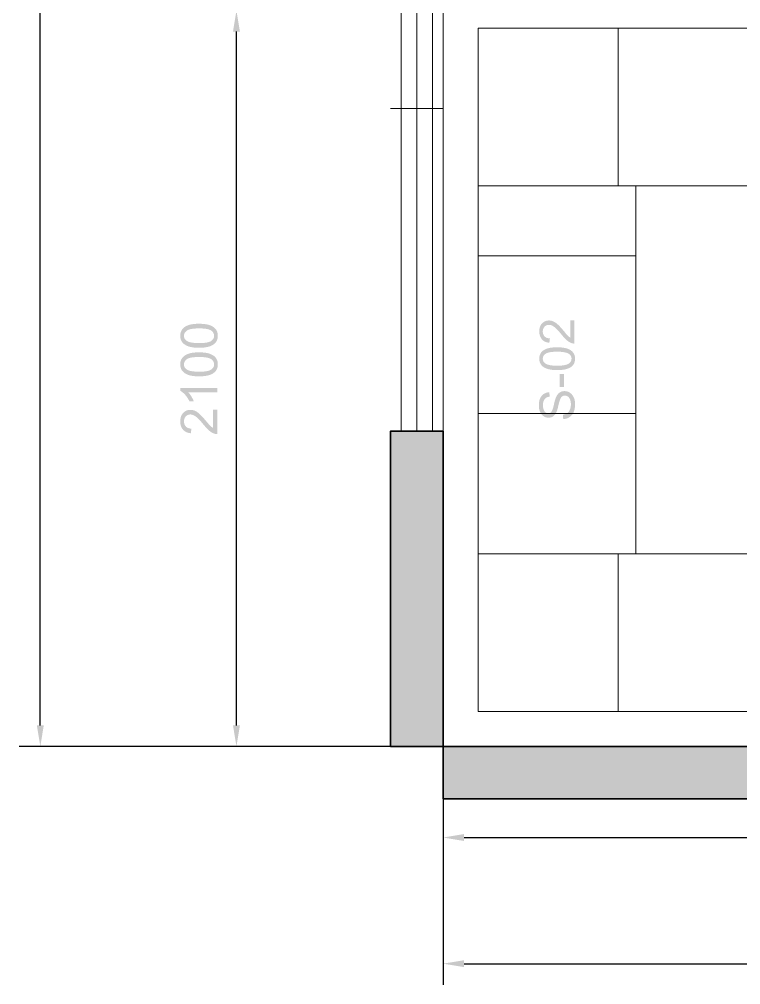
# Model space of a CAD drawing. Header units: millimetres. Extents: x -1336 to 24201, y -1370 to 16142.
# Drawn here: x -1210 to 850, y -680 to 2075 of the extents above; entities that cross this region are included whole.
import ezdxf

# ---------------------------------------------------------------- set-up
doc = ezdxf.new("R2010")
doc.units = ezdxf.units.MM
for name, color, linetype, lineweight in [('A-ANNO-TEXT', 7, 'Continuous', 13), ('A-DIMS-MM', 7, 'Continuous', 13), ('A-FLOOR-ZONE', 7, 'Continuous', 13), ('A-GLAZ', 7, 'Continuous', 13), ('A-STOR-RACK', 7, 'Continuous', 13), ('A-WALL-EXIST', 7, 'Continuous', 35)]:
    doc.layers.add(name, color=color, linetype=linetype, lineweight=lineweight)

msp = doc.modelspace()

# ---------------------------------------------------------------- hatches: boundary and pattern name
at = {"layer": 'A-ANNO-TEXT'}
h = msp.add_hatch(color=7, dxfattribs=at)
h.paths.add_polyline_path([(304.3, 998), (303.2, 997.9), (302, 997.7), (300.9, 997.5), (299.9, 997.3), (298.8, 997), (297.8, 996.7), (296.9, 996.3), (296, 995.9), (295.1, 995.4), (294.2, 994.9), (293.4, 994.4), (292.7, 993.8), (291.9, 993.2), (291.2, 992.6), (290.6, 991.9), (290, 991.1), (289.4, 990.4), (288.8, 989.5), (288.3, 988.7), (287.9, 987.8), (287.4, 986.8), (287, 985.8), (286.7, 984.8), (286.4, 983.7), (286.1, 982.6), (285.8, 981.5), (285.6, 980.3), (285.5, 979.1), (285.3, 977.8), (285.2, 976.5), (285.2, 975.1), (285.2, 973.7), (285.2, 972.5), (285.2, 971.2), (285.3, 970), (285.4, 968.9), (285.5, 967.7), (285.7, 966.6), (285.9, 965.5), (286.1, 964.5), (286.4, 963.4), (286.7, 962.4), (287, 961.5), (287.3, 960.5), (287.7, 959.6), (288.1, 958.8), (288.5, 957.9), (289, 957.1), (289.5, 956.3), (290, 955.6), (290.5, 954.9), (291.1, 954.3), (291.7, 953.7), (292.3, 953.2), (293, 952.7), (293.7, 952.3), (294.4, 951.9), (295.1, 951.6), (295.9, 951.3), (296.7, 951.1), (297.5, 950.9), (298.3, 950.8), (299.2, 950.7), (300.1, 950.7), (300.9, 950.7), (301.7, 950.8), (302.4, 950.9), (303.1, 951), (303.8, 951.2), (304.5, 951.4), (305.1, 951.6), (305.8, 951.9), (306.3, 952.2), (306.9, 952.6), (307.4, 953), (308, 953.5), (308.4, 953.9), (308.9, 954.5), (309.3, 955), (309.8, 955.6), (310.2, 956.3), (310.5, 957), (310.9, 957.8), (311.3, 958.7), (311.7, 959.6), (312.1, 960.6), (312.5, 961.7), (312.9, 962.8), (313.3, 964.1), (313.7, 965.3), (314.1, 966.7), (314.5, 968.1), (314.9, 969.6), (315.3, 971.2), (315.7, 972.8), (316.1, 974.6), (316.7, 977.6), (317.4, 980.5), (318.1, 983.2), (318.8, 985.8), (319.5, 988.3), (320.2, 990.6), (320.9, 992.8), (321.7, 994.8), (322.4, 996.7), (323.3, 998.6), (324.3, 1000.4), (325.3, 1002.1), (326.5, 1003.7), (327.7, 1005.3), (329.1, 1006.8), (330.6, 1008.3), (331.3, 1008.9), (332.1, 1009.6), (333, 1010.2), (333.8, 1010.7), (334.7, 1011.2), (335.7, 1011.7), (336.6, 1012.1), (337.6, 1012.4), (338.7, 1012.8), (339.7, 1013.1), (340.8, 1013.3), (341.9, 1013.5), (343.1, 1013.7), (344.3, 1013.8), (345.5, 1013.8), (346.8, 1013.8), (348.4, 1013.8), (349.9, 1013.7), (351.4, 1013.5), (352.9, 1013.2), (354.4, 1012.8), (355.8, 1012.4), (357.2, 1011.9), (358.6, 1011.3), (359.9, 1010.6), (361.2, 1009.8), (362.4, 1009), (363.6, 1008.1), (364.8, 1007.1), (366, 1006), (367.1, 1004.8), (368.2, 1003.6), (369.2, 1002.3), (370.2, 1000.9), (371.1, 999.5), (371.9, 998.1), (372.7, 996.6), (373.4, 995), (374, 993.4), (374.6, 991.8), (375.1, 990.1), (375.5, 988.3), (375.9, 986.5), (376.2, 984.7), (376.4, 982.8), (376.6, 980.8), (376.7, 978.8), (376.7, 976.8), (376.7, 974.2), (376.6, 971.7), (376.4, 969.3), (376.1, 966.9), (375.8, 964.7), (375.4, 962.5), (374.9, 960.4), (374.4, 958.4), (373.7, 956.5), (373, 954.6), (372.3, 952.8), (371.4, 951.2), (370.5, 949.6), (369.5, 948), (368.4, 946.6), (367.3, 945.3), (366.1, 944), (364.9, 942.8), (363.6, 941.7), (362.2, 940.6), (360.9, 939.7), (359.4, 938.8), (358, 938), (356.5, 937.3), (354.9, 936.6), (353.3, 936), (351.7, 935.5), (350, 935.1), (348.3, 934.8), (346.5, 934.5), (344.7, 934.3), (342.9, 934.2), (341.8, 946.7), (343.3, 946.9), (344.7, 947.1), (346.1, 947.3), (347.4, 947.6), (348.6, 948), (349.9, 948.4), (351, 948.9), (352.2, 949.5), (353.2, 950.1), (354.2, 950.8), (355.2, 951.5), (356.1, 952.3), (357, 953.1), (357.8, 954), (358.6, 955), (359.3, 956), (359.9, 957.1), (360.6, 958.2), (361.1, 959.3), (361.7, 960.4), (362.2, 961.6), (362.6, 962.8), (363, 964), (363.4, 965.3), (363.7, 966.5), (364, 967.8), (364.2, 969.2), (364.4, 970.5), (364.6, 971.9), (364.7, 973.3), (364.7, 974.8), (364.8, 976.3), (364.8, 977.6), (364.7, 979), (364.6, 980.3), (364.5, 981.6), (364.3, 982.8), (364.1, 984), (363.9, 985.2), (363.6, 986.3), (363.3, 987.4), (363, 988.5), (362.6, 989.5), (362.2, 990.5), (361.8, 991.5), (361.3, 992.5), (360.8, 993.4), (360.2, 994.2), (359.6, 995.1), (359, 995.8), (358.4, 996.6), (357.7, 997.2), (357, 997.9), (356.3, 998.4), (355.6, 998.9), (354.8, 999.4), (354, 999.8), (353.2, 1000.1), (352.4, 1000.4), (351.5, 1000.7), (350.6, 1000.9), (349.7, 1001), (348.8, 1001.1), (347.8, 1001.1), (346.8, 1001.1), (345.8, 1001), (344.9, 1000.8), (344, 1000.6), (343.1, 1000.4), (342.3, 1000.1), (341.5, 999.7), (340.7, 999.3), (340, 998.8), (339.3, 998.3), (338.6, 997.7), (338, 997.1), (337.4, 996.4), (336.9, 995.6), (336.3, 994.8), (335.8, 993.9), (335.4, 993), (334.9, 992), (334.4, 990.9), (334, 989.7), (333.5, 988.5), (333, 987.2), (332.6, 985.8), (332.1, 984.3), (331.7, 982.8), (331.2, 981.2), (330.7, 979.5), (330.3, 977.7), (329.8, 975.9), (329.4, 974), (328.9, 972), (328.4, 969.9), (328, 967.8), (327.5, 965.8), (327, 963.9), (326.4, 962), (325.9, 960.3), (325.3, 958.6), (324.7, 956.9), (324.1, 955.4), (323.4, 953.9), (322.7, 952.5), (322, 951.1), (321.3, 949.9), (320.6, 948.7), (319.8, 947.6), (319, 946.5), (318.2, 945.6), (317.3, 944.7), (316.5, 943.8), (315.6, 943), (314.6, 942.3), (313.7, 941.6), (312.7, 941), (311.6, 940.5), (310.6, 940), (309.5, 939.6), (308.4, 939.2), (307.2, 938.9), (306, 938.6), (304.8, 938.4), (303.6, 938.2), (302.3, 938.2), (301, 938.1), (299.5, 938.2), (298.1, 938.3), (296.6, 938.5), (295.2, 938.7), (293.9, 939.1), (292.6, 939.5), (291.3, 939.9), (290, 940.5), (288.8, 941.1), (287.6, 941.8), (286.4, 942.6), (285.3, 943.4), (284.2, 944.3), (283.2, 945.3), (282.1, 946.4), (281.1, 947.5), (280.2, 948.7), (279.3, 950), (278.5, 951.3), (277.7, 952.7), (277, 954.1), (276.4, 955.6), (275.8, 957.1), (275.3, 958.7), (274.8, 960.3), (274.4, 962), (274.1, 963.7), (273.8, 965.5), (273.6, 967.3), (273.4, 969.2), (273.3, 971.2), (273.3, 973.2), (273.3, 975.2), (273.4, 977.3), (273.6, 979.2), (273.8, 981.1), (274.1, 983), (274.4, 984.8), (274.8, 986.5), (275.2, 988.2), (275.8, 989.9), (276.3, 991.5), (277, 993), (277.7, 994.5), (278.5, 995.9), (279.3, 997.3), (280.2, 998.7), (281.1, 1000), (282.1, 1001.2), (283.2, 1002.3), (284.3, 1003.4), (285.4, 1004.4), (286.6, 1005.4), (287.9, 1006.2), (289.2, 1007), (290.6, 1007.7), (292, 1008.4), (293.4, 1008.9), (295, 1009.4), (296.5, 1009.8), (298.1, 1010.1), (299.8, 1010.4), (301.5, 1010.6), (303.3, 1010.7), (304.3, 998)])
h.paths.add_polyline_path([(345, 1063.1), (345, 1025.6), (332.6, 1025.6), (332.6, 1063.1), (345, 1063.1)])
h.paths.add_polyline_path([(274.5, 1106.4), (274.6, 1108.4), (274.7, 1110.4), (275, 1112.2), (275.3, 1114.1), (275.8, 1115.8), (276.3, 1117.5), (277, 1119.1), (277.7, 1120.7), (278.6, 1122.2), (279.5, 1123.6), (280.6, 1125), (281.7, 1126.3), (283, 1127.5), (284.3, 1128.7), (285.8, 1129.8), (287.3, 1130.9), (289, 1131.9), (290.7, 1132.8), (292.6, 1133.6), (294.5, 1134.4), (296.6, 1135.2), (298.7, 1135.8), (301, 1136.4), (303.3, 1137), (305.7, 1137.5), (308.3, 1137.9), (310.9, 1138.2), (313.7, 1138.5), (316.5, 1138.7), (319.5, 1138.9), (322.5, 1139), (325.7, 1139), (328.9, 1139), (331.9, 1138.9), (334.9, 1138.7), (337.8, 1138.5), (340.5, 1138.2), (343.2, 1137.8), (345.8, 1137.4), (348.2, 1136.9), (350.6, 1136.4), (352.8, 1135.7), (355, 1135), (357, 1134.3), (358.9, 1133.5), (360.8, 1132.6), (362.5, 1131.6), (364.1, 1130.6), (365.6, 1129.5), (367.1, 1128.4), (368.4, 1127.2), (369.6, 1125.9), (370.8, 1124.6), (371.8, 1123.2), (372.7, 1121.8), (373.6, 1120.3), (374.3, 1118.8), (374.9, 1117.2), (375.5, 1115.5), (375.9, 1113.8), (376.3, 1112.1), (376.5, 1110.2), (376.7, 1108.4), (376.7, 1106.4), (376.7, 1104.4), (376.5, 1102.5), (376.3, 1100.6), (375.9, 1098.8), (375.5, 1097), (374.9, 1095.4), (374.3, 1093.7), (373.5, 1092.2), (372.7, 1090.7), (371.7, 1089.3), (370.7, 1087.9), (369.5, 1086.6), (368.3, 1085.3), (366.9, 1084.2), (365.5, 1083.1), (363.9, 1082), (362.3, 1081), (360.6, 1080.1), (358.7, 1079.2), (356.8, 1078.5), (354.7, 1077.7), (352.6, 1077.1), (350.3, 1076.4), (348, 1075.9), (345.6, 1075.4), (343, 1075), (340.4, 1074.7), (337.6, 1074.4), (334.8, 1074.2), (331.9, 1074), (328.8, 1073.9), (325.7, 1073.9), (322.5, 1073.9), (319.4, 1074), (316.5, 1074.2), (313.6, 1074.4), (310.8, 1074.7), (308.1, 1075.1), (305.6, 1075.5), (303.1, 1076), (300.8, 1076.5), (298.5, 1077.2), (296.4, 1077.9), (294.3, 1078.6), (292.4, 1079.4), (290.5, 1080.3), (288.8, 1081.3), (287.2, 1082.3), (285.6, 1083.4), (284.2, 1084.5), (282.9, 1085.7), (281.6, 1087), (280.5, 1088.3), (279.5, 1089.6), (278.5, 1091.1), (277.7, 1092.5), (276.9, 1094.1), (276.3, 1095.7), (275.8, 1097.3), (275.3, 1099), (275, 1100.8), (274.7, 1102.6), (274.6, 1104.5), (274.5, 1106.4)])
h.paths.add_polyline_path([(366.6, 1106.4), (366.6, 1107.6), (366.5, 1108.8), (366.3, 1110), (366, 1111.1), (365.7, 1112.1), (365.3, 1113.1), (364.8, 1114.1), (364.2, 1115.1), (363.6, 1116), (362.9, 1116.9), (362.1, 1117.7), (361.2, 1118.5), (360.3, 1119.3), (359.3, 1120), (358.2, 1120.7), (357, 1121.4), (355.8, 1122), (354.4, 1122.5), (353, 1123.1), (351.5, 1123.6), (349.8, 1124), (348.1, 1124.4), (346.3, 1124.8), (344.4, 1125.1), (342.4, 1125.4), (340.3, 1125.7), (338.1, 1125.9), (335.8, 1126.1), (333.4, 1126.2), (330.9, 1126.3), (328.4, 1126.4), (325.7, 1126.4), (323.8, 1126.4), (322, 1126.4), (320.2, 1126.3), (318.5, 1126.3), (316.8, 1126.2), (315.2, 1126.1), (313.7, 1126), (312.2, 1125.8), (310.7, 1125.7), (309.3, 1125.5), (307.9, 1125.4), (306.6, 1125.2), (305.3, 1124.9), (304.1, 1124.7), (303, 1124.4), (301.8, 1124.2), (299.7, 1123.6), (297.8, 1122.9), (295.9, 1122.2), (294.3, 1121.4), (292.7, 1120.5), (291.3, 1119.6), (290, 1118.6), (288.9, 1117.5), (287.9, 1116.3), (287, 1115.1), (286.3, 1113.8), (285.7, 1112.5), (285.2, 1111), (284.9, 1109.5), (284.7, 1107.9), (284.6, 1106.3), (284.7, 1105.1), (284.8, 1103.9), (285, 1102.7), (285.2, 1101.6), (285.6, 1100.6), (286, 1099.5), (286.5, 1098.6), (287.1, 1097.6), (287.7, 1096.7), (288.4, 1095.8), (289.2, 1095), (290.1, 1094.2), (291.1, 1093.4), (292.1, 1092.7), (293.2, 1092), (294.4, 1091.4), (295.6, 1090.8), (297, 1090.2), (298.4, 1089.7), (300, 1089.2), (301.6, 1088.8), (303.3, 1088.4), (305.2, 1088), (307.1, 1087.7), (309.1, 1087.4), (311.2, 1087.1), (313.4, 1086.9), (315.6, 1086.7), (318, 1086.6), (320.5, 1086.5), (323, 1086.4), (325.7, 1086.4), (327.5, 1086.4), (329.3, 1086.5), (331.1, 1086.5), (332.8, 1086.6), (334.4, 1086.6), (336, 1086.7), (337.6, 1086.9), (339.1, 1087), (340.5, 1087.1), (341.9, 1087.3), (343.3, 1087.5), (344.6, 1087.7), (345.9, 1087.9), (347.1, 1088.1), (348.2, 1088.4), (349.4, 1088.7), (351.5, 1089.3), (353.4, 1089.9), (355.3, 1090.7), (357, 1091.5), (358.5, 1092.3), (359.9, 1093.3), (361.2, 1094.3), (362.3, 1095.4), (363.3, 1096.5), (364.2, 1097.7), (364.9, 1099), (365.5, 1100.3), (366, 1101.8), (366.3, 1103.2), (366.5, 1104.8), (366.6, 1106.4)])
h.paths.add_polyline_path([(375, 1215.8), (375, 1149.6), (373.9, 1149.6), (372.9, 1149.7), (371.8, 1149.8), (370.8, 1150), (369.7, 1150.2), (368.6, 1150.4), (367.6, 1150.7), (366.5, 1151.1), (365.4, 1151.5), (364.3, 1151.9), (363.3, 1152.4), (362.2, 1152.9), (361.1, 1153.5), (360, 1154.1), (359, 1154.8), (357.9, 1155.5), (356.8, 1156.3), (355.6, 1157.1), (354.5, 1158.1), (353.3, 1159.1), (352, 1160.2), (350.8, 1161.4), (349.5, 1162.6), (348.1, 1164), (346.8, 1165.4), (345.3, 1166.9), (343.9, 1168.5), (342.4, 1170.1), (340.9, 1171.9), (339.4, 1173.7), (337.8, 1175.6), (336.2, 1177.6), (334.2, 1180), (332.2, 1182.4), (330.1, 1184.7), (328.1, 1186.9), (326, 1189.1), (323.9, 1191.2), (321.7, 1193.2), (319.6, 1195.2), (318.5, 1196.2), (317.4, 1197), (316.3, 1197.9), (315.2, 1198.6), (314.1, 1199.3), (313, 1200), (311.9, 1200.5), (310.9, 1201.1), (309.8, 1201.5), (308.7, 1201.9), (307.6, 1202.2), (306.5, 1202.5), (305.4, 1202.7), (304.3, 1202.9), (303.2, 1203), (302.1, 1203), (301.1, 1203), (300.2, 1202.9), (299.3, 1202.8), (298.5, 1202.7), (297.6, 1202.5), (296.8, 1202.2), (296, 1202), (295.2, 1201.7), (294.4, 1201.3), (293.6, 1200.9), (292.9, 1200.5), (292.2, 1200), (291.5, 1199.5), (290.8, 1198.9), (290.2, 1198.3), (289.6, 1197.6), (289, 1197), (288.4, 1196.3), (287.9, 1195.5), (287.4, 1194.8), (287, 1194), (286.5, 1193.2), (286.2, 1192.4), (285.9, 1191.6), (285.6, 1190.7), (285.3, 1189.8), (285.1, 1188.9), (284.9, 1188), (284.8, 1187.1), (284.7, 1186.1), (284.6, 1185.1), (284.6, 1184.1), (284.6, 1183.1), (284.7, 1182.1), (284.8, 1181.1), (284.9, 1180.1), (285.1, 1179.2), (285.3, 1178.3), (285.6, 1177.4), (285.9, 1176.5), (286.2, 1175.7), (286.6, 1174.8), (287, 1174), (287.5, 1173.2), (288, 1172.5), (288.5, 1171.7), (289.1, 1171), (289.7, 1170.3), (290.4, 1169.6), (291, 1168.9), (291.8, 1168.4), (292.6, 1167.8), (293.4, 1167.3), (294.2, 1166.8), (295.1, 1166.4), (296, 1166), (297, 1165.7), (298, 1165.4), (299.1, 1165.2), (300.1, 1165), (301.3, 1164.8), (302.4, 1164.7), (303.6, 1164.6), (304.9, 1164.6), (303.4, 1152), (301.7, 1152.2), (300, 1152.4), (298.4, 1152.7), (296.8, 1153), (295.3, 1153.5), (293.8, 1153.9), (292.4, 1154.5), (291, 1155.1), (289.7, 1155.7), (288.5, 1156.4), (287.3, 1157.2), (286.1, 1158), (285, 1158.9), (283.9, 1159.9), (282.9, 1160.9), (282, 1162), (281.1, 1163.1), (280.2, 1164.3), (279.4, 1165.5), (278.7, 1166.7), (278, 1168), (277.4, 1169.3), (276.9, 1170.6), (276.4, 1172), (275.9, 1173.4), (275.6, 1174.9), (275.2, 1176.4), (275, 1177.9), (274.8, 1179.5), (274.6, 1181.1), (274.6, 1182.7), (274.5, 1184.4), (274.6, 1186.2), (274.6, 1188), (274.8, 1189.7), (275, 1191.3), (275.3, 1193), (275.7, 1194.5), (276.1, 1196), (276.6, 1197.5), (277.1, 1198.9), (277.7, 1200.3), (278.4, 1201.6), (279.1, 1202.8), (279.9, 1204), (280.8, 1205.2), (281.7, 1206.3), (282.7, 1207.3), (283.7, 1208.3), (284.8, 1209.3), (285.8, 1210.1), (287, 1210.9), (288.1, 1211.7), (289.3, 1212.3), (290.5, 1213), (291.7, 1213.5), (292.9, 1214), (294.2, 1214.4), (295.5, 1214.7), (296.8, 1215), (298.1, 1215.3), (299.5, 1215.4), (300.9, 1215.5), (302.4, 1215.6), (303.6, 1215.5), (304.8, 1215.4), (306, 1215.3), (307.2, 1215.1), (308.4, 1214.9), (309.6, 1214.6), (310.8, 1214.2), (312, 1213.8), (313.2, 1213.4), (314.5, 1212.8), (315.7, 1212.3), (316.9, 1211.7), (318.1, 1211), (319.4, 1210.3), (320.6, 1209.5), (321.8, 1208.6), (323.1, 1207.7), (324.4, 1206.7), (325.8, 1205.5), (327.2, 1204.3), (328.6, 1203), (330.2, 1201.5), (331.7, 1199.9), (333.3, 1198.3), (335, 1196.5), (336.7, 1194.6), (338.5, 1192.6), (340.4, 1190.5), (342.2, 1188.3), (344.2, 1186), (346.2, 1183.6), (348.2, 1181), (349.3, 1179.7), (350.3, 1178.4), (351.4, 1177.2), (352.4, 1176.1), (353.4, 1175), (354.4, 1173.9), (355.3, 1172.9), (356.3, 1172), (357.2, 1171.1), (358.1, 1170.3), (359, 1169.6), (359.8, 1168.9), (360.7, 1168.2), (361.5, 1167.6), (362.3, 1167.1), (363.1, 1166.6), (363.1, 1215.8), (375, 1215.8)])
at = {"layer": 'A-DIMS-MM'}
h = msp.add_hatch(color=7, dxfattribs=at)
h.paths.add_polyline_path([(-657.4, 960.7), (-645, 960.7), (-645, 891.3), (-646.2, 891.3), (-647.3, 891.3), (-648.4, 891.4), (-649.6, 891.6), (-650.7, 891.8), (-651.8, 892.1), (-652.9, 892.4), (-654, 892.8), (-655.7, 893.5), (-657.5, 894.3), (-659.2, 895.2), (-661, 896.2), (-662.7, 897.3), (-664.5, 898.6), (-666.2, 899.9), (-667.9, 901.3), (-668.8, 902), (-669.7, 902.8), (-670.6, 903.6), (-671.5, 904.5), (-672.4, 905.4), (-673.4, 906.4), (-674.3, 907.4), (-675.3, 908.4), (-676.3, 909.5), (-677.4, 910.6), (-678.4, 911.8), (-679.4, 913), (-680.5, 914.2), (-681.6, 915.5), (-682.7, 916.8), (-683.8, 918.1), (-685.6, 920.2), (-687.2, 922.2), (-688.9, 924.2), (-690.5, 926), (-692, 927.8), (-693.5, 929.4), (-695, 931), (-696.4, 932.5), (-697.8, 933.9), (-699.1, 935.2), (-700.4, 936.4), (-701.6, 937.6), (-702.8, 938.6), (-703.9, 939.6), (-705, 940.5), (-706.1, 941.3), (-707.1, 942), (-708.1, 942.7), (-709.1, 943.3), (-710.1, 943.9), (-711.1, 944.4), (-712.1, 944.9), (-713.1, 945.4), (-714, 945.8), (-715, 946.1), (-716, 946.4), (-716.9, 946.7), (-717.9, 946.9), (-718.8, 947.1), (-719.7, 947.2), (-720.6, 947.3), (-721.6, 947.3), (-722.5, 947.3), (-723.4, 947.2), (-724.4, 947.1), (-725.2, 946.9), (-726.1, 946.8), (-727, 946.5), (-727.8, 946.2), (-728.6, 945.9), (-729.4, 945.6), (-730.2, 945.2), (-731, 944.7), (-731.7, 944.2), (-732.4, 943.7), (-733.1, 943.1), (-733.8, 942.5), (-734.5, 941.8), (-735.1, 941.1), (-735.7, 940.4), (-736.3, 939.6), (-736.8, 938.9), (-737.3, 938.1), (-737.7, 937.2), (-738.1, 936.4), (-738.4, 935.5), (-738.8, 934.6), (-739, 933.7), (-739.2, 932.7), (-739.4, 931.7), (-739.6, 930.7), (-739.7, 929.7), (-739.7, 928.6), (-739.8, 927.5), (-739.7, 926.4), (-739.7, 925.3), (-739.6, 924.2), (-739.4, 923.1), (-739.2, 922.1), (-739, 921.1), (-738.7, 920.1), (-738.4, 919.1), (-738, 918.2), (-737.6, 917.3), (-737.1, 916.5), (-736.6, 915.7), (-736.1, 914.9), (-735.5, 914.1), (-734.8, 913.3), (-734.2, 912.6), (-733.5, 911.9), (-732.7, 911.3), (-731.9, 910.7), (-731.1, 910.2), (-730.3, 909.7), (-729.4, 909.2), (-728.5, 908.8), (-727.5, 908.4), (-726.5, 908.1), (-725.5, 907.8), (-724.5, 907.6), (-723.4, 907.3), (-722.3, 907.2), (-721.1, 907.1), (-719.9, 907), (-718.7, 907), (-720.1, 893.7), (-721.9, 893.9), (-723.7, 894.2), (-725.4, 894.5), (-727, 894.9), (-728.6, 895.3), (-730.2, 895.8), (-731.7, 896.3), (-733.1, 897), (-734.5, 897.6), (-735.8, 898.4), (-737.1, 899.1), (-738.3, 900), (-739.5, 900.9), (-740.6, 901.9), (-741.7, 902.9), (-742.7, 904), (-743.6, 905.1), (-744.5, 906.3), (-745.3, 907.5), (-746.1, 908.8), (-746.8, 910.1), (-747.4, 911.5), (-748, 912.9), (-748.5, 914.4), (-748.9, 915.9), (-749.3, 917.4), (-749.7, 919), (-749.9, 920.7), (-750.2, 922.4), (-750.3, 924.2), (-750.4, 926), (-750.4, 927.8), (-750.4, 929.7), (-750.3, 931.5), (-750.1, 933.3), (-749.9, 935), (-749.6, 936.6), (-749.3, 938.3), (-748.8, 939.8), (-748.3, 941.3), (-747.8, 942.8), (-747.2, 944.2), (-746.5, 945.6), (-745.7, 946.9), (-744.9, 948.2), (-744, 949.4), (-743.1, 950.6), (-742, 951.7), (-741, 952.8), (-739.9, 953.8), (-738.8, 954.7), (-737.6, 955.6), (-736.4, 956.4), (-735.2, 957.1), (-733.9, 957.8), (-732.7, 958.3), (-731.4, 958.9), (-730, 959.3), (-728.6, 959.7), (-727.2, 960), (-725.8, 960.2), (-724.3, 960.4), (-722.8, 960.5), (-721.3, 960.5), (-719.7, 960.5), (-718.1, 960.4), (-716.6, 960.2), (-715, 959.9), (-713.5, 959.5), (-711.9, 959.1), (-710.4, 958.6), (-708.9, 958), (-707.4, 957.3), (-705.8, 956.5), (-704.2, 955.6), (-702.6, 954.5), (-701, 953.4), (-699.4, 952.2), (-697.7, 950.8), (-696.1, 949.4), (-695.2, 948.6), (-694.3, 947.8), (-693.4, 946.9), (-692.4, 945.9), (-691.4, 944.9), (-690.3, 943.8), (-689.2, 942.7), (-688.1, 941.4), (-686.9, 940.2), (-685.7, 938.8), (-684.4, 937.4), (-683.1, 936), (-681.8, 934.5), (-680.4, 932.9), (-679, 931.2), (-677.6, 929.5), (-676.4, 928.1), (-675.3, 926.8), (-674.2, 925.5), (-673.1, 924.2), (-672.1, 923.1), (-671.2, 922), (-670.3, 921), (-669.4, 920), (-668.6, 919.1), (-667.9, 918.3), (-667.2, 917.5), (-666.5, 916.8), (-665.9, 916.2), (-665.3, 915.6), (-664.8, 915.1), (-664.4, 914.6), (-662.6, 913.1), (-660.9, 911.6), (-659.1, 910.3), (-657.4, 909.2), (-657.4, 960.7)])
h.paths.add_polyline_path([(-645, 1023.1), (-645, 1010.2), (-727.2, 1010.2), (-726, 1009), (-724.9, 1007.7), (-723.8, 1006.3), (-722.7, 1004.8), (-721.6, 1003.2), (-720.5, 1001.6), (-719.4, 999.8), (-718.3, 998), (-717.2, 996.1), (-716.2, 994.3), (-715.3, 992.5), (-714.4, 990.8), (-713.6, 989.1), (-712.9, 987.5), (-712.2, 985.9), (-711.6, 984.4), (-724.1, 984.4), (-725.4, 987.1), (-726.7, 989.6), (-728.2, 992.1), (-729.7, 994.5), (-731.3, 996.8), (-732.9, 999.1), (-734.6, 1001.2), (-736.4, 1003.3), (-738.2, 1005.3), (-740, 1007.1), (-741.8, 1008.7), (-743.5, 1010.2), (-745.3, 1011.6), (-747, 1012.8), (-748.7, 1013.8), (-750.4, 1014.8), (-750.4, 1023.1), (-645, 1023.1)])
h.paths.add_polyline_path([(-696.8, 1056.1), (-699.1, 1056.1), (-701.3, 1056.1), (-703.5, 1056.2), (-705.6, 1056.3), (-707.7, 1056.5), (-709.7, 1056.6), (-711.7, 1056.8), (-713.6, 1057), (-715.4, 1057.3), (-717.2, 1057.6), (-719, 1057.9), (-720.6, 1058.2), (-722.2, 1058.6), (-723.8, 1059), (-725.3, 1059.5), (-726.8, 1059.9), (-728.2, 1060.4), (-729.5, 1060.9), (-730.8, 1061.5), (-732.1, 1062.1), (-733.3, 1062.7), (-734.5, 1063.3), (-735.7, 1064), (-736.8, 1064.7), (-737.9, 1065.4), (-738.9, 1066.2), (-739.9, 1066.9), (-740.9, 1067.8), (-741.8, 1068.6), (-742.6, 1069.5), (-743.5, 1070.4), (-744.3, 1071.3), (-745, 1072.3), (-745.7, 1073.3), (-746.4, 1074.3), (-747, 1075.3), (-747.5, 1076.4), (-748, 1077.5), (-748.5, 1078.7), (-748.9, 1079.8), (-749.3, 1081), (-749.6, 1082.3), (-749.8, 1083.5), (-750, 1084.8), (-750.2, 1086.2), (-750.3, 1087.5), (-750.4, 1088.9), (-750.4, 1090.3), (-750.4, 1092.4), (-750.2, 1094.4), (-750, 1096.4), (-749.6, 1098.3), (-749.1, 1100.1), (-748.5, 1101.8), (-747.8, 1103.5), (-747, 1105.2), (-746.1, 1106.7), (-745.1, 1108.2), (-744.1, 1109.6), (-742.9, 1111), (-741.6, 1112.3), (-740.2, 1113.5), (-738.8, 1114.6), (-737.2, 1115.7), (-735.6, 1116.7), (-733.8, 1117.6), (-732, 1118.5), (-730.1, 1119.4), (-728.1, 1120.2), (-726, 1120.9), (-723.9, 1121.6), (-721.6, 1122.2), (-720.4, 1122.5), (-719.2, 1122.8), (-717.9, 1123), (-716.6, 1123.2), (-715.2, 1123.4), (-713.8, 1123.6), (-712.3, 1123.8), (-710.8, 1124), (-709.2, 1124.1), (-707.6, 1124.2), (-705.9, 1124.3), (-704.2, 1124.4), (-702.4, 1124.5), (-700.6, 1124.5), (-698.7, 1124.6), (-696.8, 1124.6), (-694.5, 1124.5), (-692.3, 1124.5), (-690.1, 1124.4), (-688, 1124.3), (-685.9, 1124.2), (-683.9, 1124), (-682, 1123.8), (-680.1, 1123.6), (-678.2, 1123.4), (-676.5, 1123.1), (-674.7, 1122.8), (-673.1, 1122.4), (-671.5, 1122.1), (-669.9, 1121.7), (-668.4, 1121.2), (-667, 1120.8), (-665.6, 1120.3), (-664.2, 1119.8), (-662.9, 1119.2), (-661.6, 1118.6), (-660.4, 1118), (-659.2, 1117.4), (-658, 1116.7), (-656.9, 1116), (-655.8, 1115.3), (-654.8, 1114.6), (-653.8, 1113.8), (-652.8, 1113), (-651.9, 1112.1), (-651, 1111.2), (-650.2, 1110.3), (-649.4, 1109.4), (-648.7, 1108.5), (-648, 1107.5), (-647.3, 1106.4), (-646.7, 1105.4), (-646.1, 1104.3), (-645.6, 1103.2), (-645.2, 1102), (-644.8, 1100.9), (-644.4, 1099.7), (-644.1, 1098.4), (-643.8, 1097.1), (-643.6, 1095.8), (-643.4, 1094.5), (-643.3, 1093.1), (-643.2, 1091.7), (-643.2, 1090.3), (-643.3, 1088.5), (-643.4, 1086.6), (-643.6, 1084.9), (-643.9, 1083.1), (-644.3, 1081.5), (-644.7, 1079.9), (-645.3, 1078.3), (-645.9, 1076.8), (-646.7, 1075.3), (-647.5, 1073.9), (-648.4, 1072.5), (-649.3, 1071.2), (-650.4, 1070), (-651.5, 1068.7), (-652.8, 1067.6), (-654.1, 1066.5), (-655.8, 1065.2), (-657.6, 1064), (-659.6, 1062.9), (-661.7, 1061.9), (-663.9, 1061), (-666.2, 1060.1), (-668.7, 1059.4), (-671.3, 1058.7), (-674.1, 1058.1), (-676.9, 1057.5), (-679.9, 1057.1), (-683, 1056.7), (-686.3, 1056.5), (-689.6, 1056.3), (-693.2, 1056.1), (-696.8, 1056.1)])
h.paths.add_polyline_path([(-696.8, 1069.3), (-693.6, 1069.4), (-690.6, 1069.4), (-687.7, 1069.6), (-684.9, 1069.7), (-682.3, 1069.9), (-679.8, 1070.2), (-677.5, 1070.5), (-675.3, 1070.9), (-673.2, 1071.3), (-671.2, 1071.7), (-669.4, 1072.2), (-667.7, 1072.7), (-666.2, 1073.3), (-664.8, 1074), (-663.5, 1074.7), (-662.4, 1075.4), (-661.3, 1076.2), (-660.4, 1076.9), (-659.5, 1077.8), (-658.6, 1078.6), (-657.9, 1079.4), (-657.2, 1080.3), (-656.5, 1081.2), (-655.9, 1082.1), (-655.4, 1083.1), (-655, 1084.1), (-654.6, 1085), (-654.3, 1086.1), (-654.1, 1087.1), (-653.9, 1088.1), (-653.8, 1089.2), (-653.8, 1090.3), (-653.8, 1091.4), (-653.9, 1092.5), (-654.1, 1093.6), (-654.3, 1094.6), (-654.6, 1095.6), (-655, 1096.6), (-655.5, 1097.6), (-656, 1098.5), (-656.5, 1099.4), (-657.2, 1100.3), (-657.9, 1101.2), (-658.6, 1102.1), (-659.5, 1102.9), (-660.4, 1103.7), (-661.4, 1104.5), (-662.4, 1105.3), (-663.5, 1106), (-664.8, 1106.7), (-666.2, 1107.3), (-667.8, 1107.9), (-669.5, 1108.4), (-671.3, 1108.9), (-673.2, 1109.4), (-675.3, 1109.8), (-677.5, 1110.2), (-679.9, 1110.5), (-682.3, 1110.7), (-685, 1110.9), (-687.7, 1111.1), (-690.6, 1111.2), (-693.6, 1111.3), (-696.8, 1111.3), (-700, 1111.3), (-703, 1111.2), (-705.9, 1111.1), (-708.7, 1110.9), (-711.3, 1110.7), (-713.8, 1110.5), (-716.1, 1110.2), (-718.4, 1109.8), (-720.4, 1109.4), (-722.4, 1108.9), (-724.2, 1108.4), (-725.9, 1107.9), (-727.4, 1107.3), (-728.8, 1106.7), (-730.1, 1106), (-731.2, 1105.3), (-732.3, 1104.5), (-733.2, 1103.7), (-734.1, 1102.9), (-735, 1102), (-735.7, 1101.2), (-736.4, 1100.3), (-737.1, 1099.4), (-737.6, 1098.5), (-738.1, 1097.5), (-738.6, 1096.5), (-738.9, 1095.5), (-739.2, 1094.5), (-739.5, 1093.5), (-739.6, 1092.4), (-739.7, 1091.3), (-739.8, 1090.2), (-739.7, 1089.1), (-739.6, 1088), (-739.5, 1087), (-739.3, 1086), (-739, 1085), (-738.7, 1084), (-738.3, 1083.1), (-737.9, 1082.2), (-737.4, 1081.3), (-736.8, 1080.5), (-736.2, 1079.7), (-735.5, 1078.9), (-734.8, 1078.1), (-734, 1077.4), (-733.1, 1076.7), (-732.2, 1076), (-731, 1075.2), (-729.6, 1074.4), (-728.1, 1073.7), (-726.4, 1073.1), (-724.7, 1072.5), (-722.8, 1071.9), (-720.7, 1071.4), (-718.6, 1071), (-716.3, 1070.6), (-713.9, 1070.3), (-711.4, 1070), (-708.7, 1069.8), (-705.9, 1069.6), (-703, 1069.4), (-700, 1069.4), (-696.8, 1069.3)])
h.paths.add_polyline_path([(-696.8, 1137.7), (-699.1, 1137.7), (-701.3, 1137.7), (-703.5, 1137.8), (-705.6, 1137.9), (-707.7, 1138), (-709.7, 1138.2), (-711.7, 1138.4), (-713.6, 1138.6), (-715.4, 1138.9), (-717.2, 1139.2), (-719, 1139.5), (-720.6, 1139.8), (-722.2, 1140.2), (-723.8, 1140.6), (-725.3, 1141), (-726.8, 1141.5), (-728.2, 1142), (-729.5, 1142.5), (-730.8, 1143.1), (-732.1, 1143.6), (-733.3, 1144.3), (-734.5, 1144.9), (-735.7, 1145.6), (-736.8, 1146.3), (-737.9, 1147), (-738.9, 1147.7), (-739.9, 1148.5), (-740.9, 1149.3), (-741.8, 1150.2), (-742.6, 1151.1), (-743.5, 1152), (-744.3, 1152.9), (-745, 1153.8), (-745.7, 1154.8), (-746.4, 1155.9), (-747, 1156.9), (-747.5, 1158), (-748, 1159.1), (-748.5, 1160.2), (-748.9, 1161.4), (-749.3, 1162.6), (-749.6, 1163.9), (-749.8, 1165.1), (-750, 1166.4), (-750.2, 1167.7), (-750.3, 1169.1), (-750.4, 1170.5), (-750.4, 1171.9), (-750.4, 1174), (-750.2, 1176), (-750, 1177.9), (-749.6, 1179.8), (-749.1, 1181.7), (-748.5, 1183.4), (-747.8, 1185.1), (-747, 1186.7), (-746.1, 1188.3), (-745.1, 1189.8), (-744.1, 1191.2), (-742.9, 1192.5), (-741.6, 1193.8), (-740.2, 1195), (-738.8, 1196.2), (-737.2, 1197.3), (-735.6, 1198.3), (-733.8, 1199.2), (-732, 1200.1), (-730.1, 1201), (-728.1, 1201.8), (-726, 1202.5), (-723.9, 1203.2), (-721.6, 1203.8), (-720.4, 1204.1), (-719.2, 1204.3), (-717.9, 1204.6), (-716.6, 1204.8), (-715.2, 1205), (-713.8, 1205.2), (-712.3, 1205.4), (-710.8, 1205.5), (-709.2, 1205.7), (-707.6, 1205.8), (-705.9, 1205.9), (-704.2, 1206), (-702.4, 1206.1), (-700.6, 1206.1), (-698.7, 1206.1), (-696.8, 1206.1), (-694.5, 1206.1), (-692.3, 1206.1), (-690.1, 1206), (-688, 1205.9), (-685.9, 1205.8), (-683.9, 1205.6), (-682, 1205.4), (-680.1, 1205.2), (-678.2, 1204.9), (-676.5, 1204.7), (-674.7, 1204.3), (-673.1, 1204), (-671.5, 1203.6), (-669.9, 1203.2), (-668.4, 1202.8), (-667, 1202.3), (-665.6, 1201.9), (-664.2, 1201.3), (-662.9, 1200.8), (-661.6, 1200.2), (-660.4, 1199.6), (-659.2, 1199), (-658, 1198.3), (-656.9, 1197.6), (-655.8, 1196.9), (-654.8, 1196.1), (-653.8, 1195.3), (-652.8, 1194.5), (-651.9, 1193.7), (-651, 1192.8), (-650.2, 1191.9), (-649.4, 1191), (-648.7, 1190), (-648, 1189), (-647.3, 1188), (-646.7, 1187), (-646.1, 1185.9), (-645.6, 1184.8), (-645.2, 1183.6), (-644.8, 1182.4), (-644.4, 1181.2), (-644.1, 1180), (-643.8, 1178.7), (-643.6, 1177.4), (-643.4, 1176.1), (-643.3, 1174.7), (-643.2, 1173.3), (-643.2, 1171.9), (-643.3, 1170), (-643.4, 1168.2), (-643.6, 1166.4), (-643.9, 1164.7), (-644.3, 1163), (-644.7, 1161.4), (-645.3, 1159.9), (-645.9, 1158.3), (-646.7, 1156.9), (-647.5, 1155.5), (-648.4, 1154.1), (-649.3, 1152.8), (-650.4, 1151.5), (-651.5, 1150.3), (-652.8, 1149.2), (-654.1, 1148.1), (-655.8, 1146.8), (-657.6, 1145.6), (-659.6, 1144.5), (-661.7, 1143.5), (-663.9, 1142.6), (-666.2, 1141.7), (-668.7, 1141), (-671.3, 1140.3), (-674.1, 1139.7), (-676.9, 1139.1), (-679.9, 1138.7), (-683, 1138.3), (-686.3, 1138), (-689.6, 1137.8), (-693.2, 1137.7), (-696.8, 1137.7)])
h.paths.add_polyline_path([(-696.8, 1150.9), (-693.6, 1150.9), (-690.6, 1151), (-687.7, 1151.1), (-684.9, 1151.3), (-682.3, 1151.5), (-679.8, 1151.8), (-677.5, 1152.1), (-675.3, 1152.4), (-673.2, 1152.8), (-671.2, 1153.3), (-669.4, 1153.8), (-667.7, 1154.3), (-666.2, 1154.9), (-664.8, 1155.6), (-663.5, 1156.2), (-662.4, 1157), (-661.3, 1157.7), (-660.4, 1158.5), (-659.5, 1159.3), (-658.6, 1160.2), (-657.9, 1161), (-657.2, 1161.9), (-656.5, 1162.8), (-655.9, 1163.7), (-655.4, 1164.7), (-655, 1165.6), (-654.6, 1166.6), (-654.3, 1167.6), (-654.1, 1168.7), (-653.9, 1169.7), (-653.8, 1170.8), (-653.8, 1171.9), (-653.8, 1173), (-653.9, 1174.1), (-654.1, 1175.1), (-654.3, 1176.2), (-654.6, 1177.2), (-655, 1178.2), (-655.5, 1179.1), (-656, 1180.1), (-656.5, 1181), (-657.2, 1181.9), (-657.9, 1182.8), (-658.6, 1183.6), (-659.5, 1184.5), (-660.4, 1185.3), (-661.4, 1186.1), (-662.4, 1186.8), (-663.5, 1187.6), (-664.8, 1188.3), (-666.2, 1188.9), (-667.8, 1189.5), (-669.5, 1190), (-671.3, 1190.5), (-673.2, 1191), (-675.3, 1191.4), (-677.5, 1191.7), (-679.9, 1192), (-682.3, 1192.3), (-685, 1192.5), (-687.7, 1192.7), (-690.6, 1192.8), (-693.6, 1192.9), (-696.8, 1192.9), (-700, 1192.9), (-703, 1192.8), (-705.9, 1192.7), (-708.7, 1192.5), (-711.3, 1192.3), (-713.8, 1192), (-716.1, 1191.7), (-718.4, 1191.4), (-720.4, 1191), (-722.4, 1190.5), (-724.2, 1190), (-725.9, 1189.5), (-727.4, 1188.9), (-728.8, 1188.3), (-730.1, 1187.6), (-731.2, 1186.8), (-732.3, 1186.1), (-733.2, 1185.3), (-734.1, 1184.5), (-735, 1183.6), (-735.7, 1182.8), (-736.4, 1181.9), (-737.1, 1181), (-737.6, 1180), (-738.1, 1179.1), (-738.6, 1178.1), (-738.9, 1177.1), (-739.2, 1176.1), (-739.5, 1175), (-739.6, 1174), (-739.7, 1172.9), (-739.8, 1171.8), (-739.7, 1170.7), (-739.6, 1169.6), (-739.5, 1168.6), (-739.3, 1167.5), (-739, 1166.6), (-738.7, 1165.6), (-738.3, 1164.7), (-737.9, 1163.8), (-737.4, 1162.9), (-736.8, 1162.1), (-736.2, 1161.2), (-735.5, 1160.5), (-734.8, 1159.7), (-734, 1159), (-733.1, 1158.3), (-732.2, 1157.6), (-731, 1156.8), (-729.6, 1156), (-728.1, 1155.3), (-726.4, 1154.7), (-724.7, 1154.1), (-722.8, 1153.5), (-720.7, 1153), (-718.6, 1152.6), (-716.3, 1152.2), (-713.9, 1151.9), (-711.4, 1151.6), (-708.7, 1151.3), (-705.9, 1151.2), (-703, 1151), (-700, 1150.9), (-696.8, 1150.9)])
at = {"layer": 'A-WALL-EXIST'}
h = msp.add_hatch(color=8, dxfattribs=at)
h.dxf.hatch_style = 1
h.paths.add_polyline_path([(-150, 0), (0, 0), (0, 900), (-150, 900)])
h = msp.add_hatch(color=8, dxfattribs=at)
h.dxf.hatch_style = 1
h.paths.add_polyline_path([(0, -150), (6600, -150), (6600, 0), (0, 0)])

# ---------------------------------------------------------------- linework, layer by layer
at = {"color": 7}
for p, q in [((-1150, 60), (-1150, 14140)), ((-590, 60), (-590, 2040)), ((-55, 0), (-1210, 0)), ((-55, 0), (-650, 0)), ((0, -55), (0, -680)), ((0, -55), (0, -320)), ((60, -260), (3740, -260)), ((60, -620), (6390, -620))]:
    msp.add_line(p, q, dxfattribs=at)
at = {"color": 0, "linetype": 'ByBlock'}
for points in [[(-599.9, 2040), (-590, 2100), (-580.1, 2040)], [(-1140.1, 60), (-1150, 0), (-1159.9, 60)], [(-580.1, 60), (-590, 0), (-599.9, 60)], [(60, -269.9), (0, -260), (60, -250.1)], [(60, -629.9), (0, -620), (60, -610.1)]]:
    msp.add_solid(points, dxfattribs=at)
at = {"layer": 'A-FLOOR-ZONE'}
for points in [[(0, 0), (6450, 0), (6450, 4999), (8800, 4999), (8800, 14200), (0, 14200)], [(3800, 0), (3800, 2100), (0, 2100), (0, 0), (3800, 0)]]:
    msp.add_lwpolyline(points, close=True, dxfattribs=at)
at = {"layer": 'A-GLAZ'}
for p, q in [((-120, 900), (-120, 5500)), ((-75, 900), (-75, 5500)), ((-30, 900), (-30, 5500)), ((-150, 1820), (0, 1820)), ((-150, 900), (0, 900))]:
    msp.add_line(p, q, dxfattribs=at)
at = {"layer": 'A-STOR-RACK'}
for p, q in [((500, 1600), (500, 2050)), ((100, 1400), (550, 1400)), ((100, 950), (550, 950)), ((500, 100), (500, 550))]:
    msp.add_line(p, q, dxfattribs=at)
for points in [[(100, 1600), (2700, 1600), (2700, 2050), (100, 2050)], [(100, 550), (550, 550), (550, 1600), (100, 1600)], [(100, 100), (3600, 100), (3600, 550), (100, 550)]]:
    msp.add_lwpolyline(points, close=True, dxfattribs=at)
at = {"layer": 'A-WALL-EXIST'}
for points in [[(-150, 0), (0, 0), (0, 900), (-150, 900)], [(0, -150), (6600, -150), (6600, 0), (0, 0)]]:
    msp.add_lwpolyline(points, close=True, dxfattribs=at)
at = {"layer": 'Defpoints'}
for p in [(-1150, 0), (-590, 0), (0, 0), (0, 0), (0, 0), (0, 0), (0, -260), (0, -620)]:
    msp.add_point(p, dxfattribs=at)

doc.saveas('drawing.dxf')
